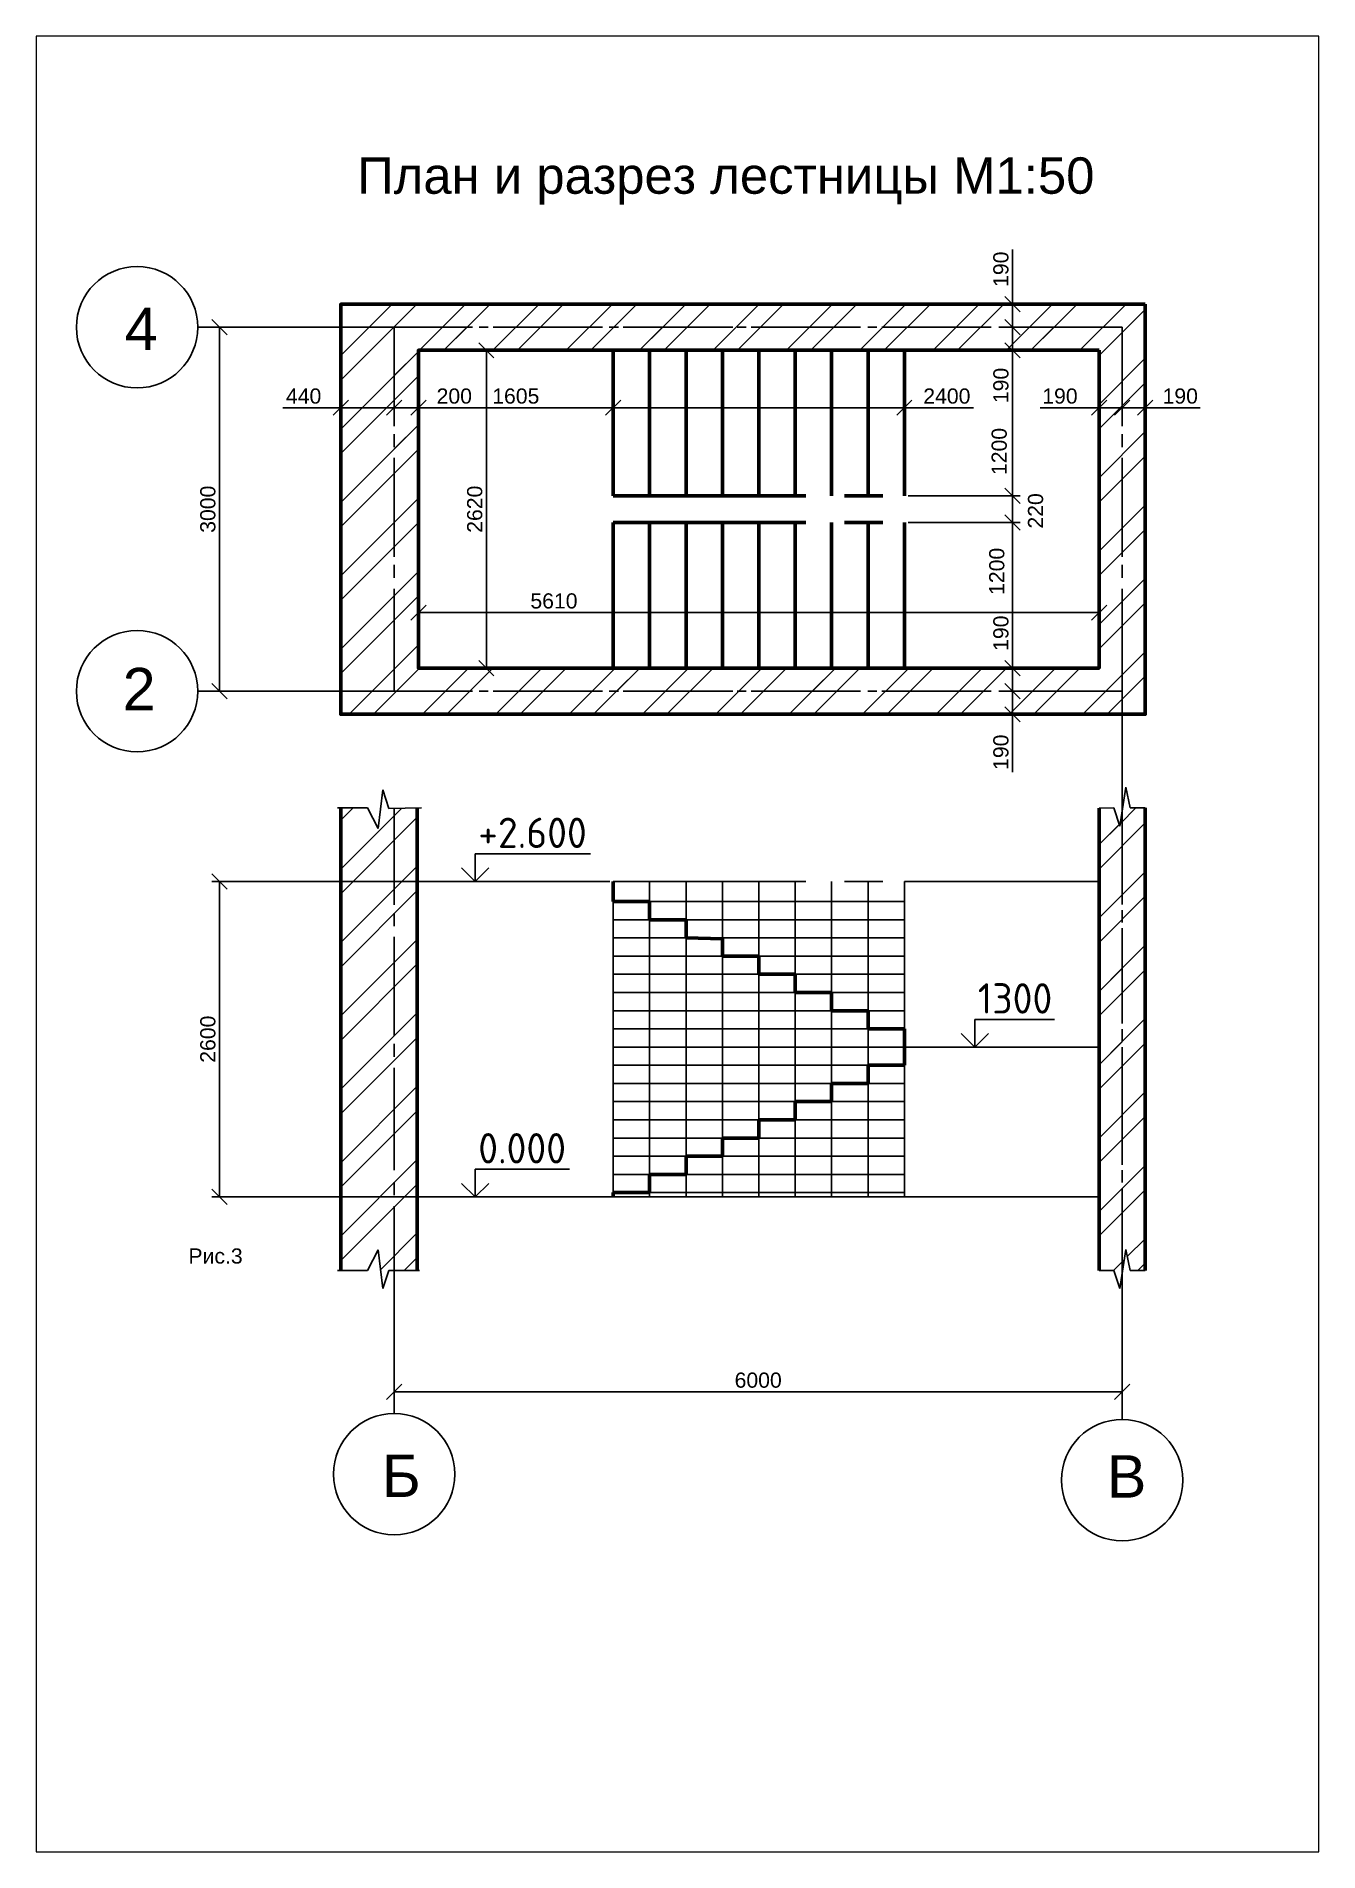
# Paper-space layout 'Лестница' of a CAD drawing. Header units: millimetres. Extents: x -3 to 208, y -3 to 296.
# The model-space entities are those that its viewports show. They can reach past a viewport. Long polylines and large blocks are cut down to what shows.
import ezdxf

# ---------------------------------------------------------------- set-up
doc = ezdxf.new("R2010")
doc.units = ezdxf.units.MM
doc.linetypes.add('CENTER2', pattern=[28.575, 19.05, -3.175, 3.175, -3.175])
doc.linetypes.add('осевая', pattern=[50.8, 31.75, -6.35, 6.35, -6.35])
doc.layers.add('Видовой экран', color=7, linetype='Continuous', plot=False)
doc.layers.add('каменные и деревянные эл', color=7, linetype='Continuous', lineweight=60)
doc.styles.add('GOST-2.304_Type-B', font='GOST Common.ttf')
doc.styles.get("Standard").update_dxf_attribs({"font": 'arial.ttf'})
doc.dimstyles.new('Копия ISO-2.0', dxfattribs={"dimtxt": 2.5, "dimasz": 2.5, "dimexe": 1.25, "dimexo": 0.625, "dimtad": 1, "dimtxsty": 'Standard', "dimblk": 'OBLIQUE', "dimcen": 2.5, "dimadec": 0, "dimazin": 0, "dimtfac": 1, "dimtmove": 0, "dimatfit": 3, "dimldrblk": 'OBLIQUE', "dimfxl": 1, "dimarcsym": 0})
pattern_1 = [(45, (410100.665, -46254.1005), (-6.047125, 6.047125), []), (45, (410104.696, -46254.1005), (-6.047125, 6.047125), [])]

# ---------------------------------------------------------------- blocks, each defined once
blk = doc.blocks.new('_Oblique')
at = {"color": 0, "linetype": 'ByBlock', "lineweight": -2}
blk.add_line((-0.5, -0.5), (0.5, 0.5), dxfattribs=at)
blk = doc.blocks.new('*D981')
at = {"color": 0, "lineweight": -2, "transparency": 16777216}
for p, q in [((413055.3, -44984.06), (413025.87, -44984.06)), ((413027.12, -44984.06), (413027.12, -45044.06)), ((413055.3, -45044.06), (413025.87, -45044.06))]:
    blk.add_line(p, q, dxfattribs=at)
at = {"layer": 'Defpoints', "color": 0, "transparency": 16777216}
for p in [(413055.92, -44984.06), (413027.12, -45044.06), (413055.92, -45044.06)]:
    blk.add_point(p, dxfattribs=at)
at = {"color": 0, "lineweight": -2, "transparency": 16777216, "xscale": 2.5, "yscale": 2.5, "zscale": 2.5}
for p, rotation in [((413027.12, -44984.06), 90), ((413027.12, -45044.06), 270)]:
    blk.add_blockref('_Oblique', p, dxfattribs=dict(at, rotation=rotation))
at = {"color": 0, "transparency": 16777216, "insert": (413025.22, -45014.06), "char_height": 2.5, "attachment_point": 5, "rotation": 90}
blk.add_mtext('3000', dxfattribs=at)
blk = doc.blocks.new('*D982')
at = {"color": 0, "lineweight": -2, "transparency": 16777216}
for p, q in [((413175.92, -45134.1), (413175.92, -45160.8)), ((413055.92, -45140.17), (413055.92, -45160.8)), ((413055.92, -45159.55), (413175.92, -45159.55))]:
    blk.add_line(p, q, dxfattribs=at)
at = {"layer": 'Defpoints', "color": 0, "transparency": 16777216}
for p in [(413175.92, -45133.47), (413055.92, -45139.55), (413175.92, -45159.55)]:
    blk.add_point(p, dxfattribs=at)
at = {"color": 0, "lineweight": -2, "transparency": 16777216, "xscale": 2.5, "yscale": 2.5, "zscale": 2.5, "rotation": 180}
blk.add_blockref('_Oblique', (413055.92, -45159.55), dxfattribs=at)
at = {"color": 0, "lineweight": -2, "transparency": 16777216, "xscale": 2.5, "yscale": 2.5, "zscale": 2.5}
blk.add_blockref('_Oblique', (413175.92, -45159.55), dxfattribs=at)
at = {"color": 0, "transparency": 16777216, "insert": (413115.92, -45157.64), "char_height": 2.5, "attachment_point": 5}
blk.add_mtext('6000', dxfattribs=at)
blk = doc.blocks.new('*D983')
at = {"color": 0, "lineweight": -2, "transparency": 16777216}
for p, q in [((413062.46, -45075.42), (413025.87, -45075.42)), ((413027.12, -45075.42), (413027.12, -45127.42)), ((413063.12, -45127.42), (413025.87, -45127.42))]:
    blk.add_line(p, q, dxfattribs=at)
at = {"layer": 'Defpoints', "color": 0, "transparency": 16777216}
for p in [(413063.09, -45075.42), (413027.12, -45127.42), (413063.75, -45127.42)]:
    blk.add_point(p, dxfattribs=at)
at = {"color": 0, "lineweight": -2, "transparency": 16777216, "xscale": 2.5, "yscale": 2.5, "zscale": 2.5}
for p, rotation in [((413027.12, -45075.42), 90), ((413027.12, -45127.42), 270)]:
    blk.add_blockref('_Oblique', p, dxfattribs=dict(at, rotation=rotation))
at = {"color": 0, "transparency": 16777216, "insert": (413025.22, -45101.42), "char_height": 2.5, "attachment_point": 5, "rotation": 90}
blk.add_mtext('2600', dxfattribs=at)
blk = doc.blocks.new('*D984')
at = {"color": 0, "lineweight": -2, "transparency": 16777216}
for p, q in [((413047.12, -44984.69), (413047.12, -44998.57)), ((413055.92, -44984.69), (413055.92, -44998.57)), ((413037.57, -44997.32), (413047.12, -44997.32)), ((413047.12, -44997.32), (413055.92, -44997.32))]:
    blk.add_line(p, q, dxfattribs=at)
at = {"layer": 'Defpoints', "color": 0, "transparency": 16777216}
for p in [(413047.12, -44984.06), (413055.92, -44984.06), (413055.92, -44997.32)]:
    blk.add_point(p, dxfattribs=at)
at = {"color": 0, "lineweight": -2, "transparency": 16777216, "xscale": 2.5, "yscale": 2.5, "zscale": 2.5, "rotation": 180}
blk.add_blockref('_Oblique', (413047.12, -44997.32), dxfattribs=at)
at = {"color": 0, "lineweight": -2, "transparency": 16777216, "xscale": 2.5, "yscale": 2.5, "zscale": 2.5}
blk.add_blockref('_Oblique', (413055.92, -44997.32), dxfattribs=at)
at = {"color": 0, "transparency": 16777216, "insert": (413041, -44995.42), "char_height": 2.5, "attachment_point": 5}
blk.add_mtext('440', dxfattribs=at)
blk = doc.blocks.new('*D985')
at = {"color": 0, "lineweight": -2, "transparency": 16777216}
for p, q in [((413055.92, -44996.7), (413055.92, -44996.07)), ((413055.92, -44997.32), (413059.92, -44997.32)), ((413059.92, -44996.7), (413059.92, -44996.07)), ((413059.92, -44997.32), (413069.23, -44997.32))]:
    blk.add_line(p, q, dxfattribs=at)
at = {"layer": 'Defpoints', "color": 0, "transparency": 16777216}
for p in [(413055.92, -44997.32), (413059.92, -44997.32), (413059.92, -44997.32)]:
    blk.add_point(p, dxfattribs=at)
at = {"color": 0, "lineweight": -2, "transparency": 16777216, "xscale": 2.5, "yscale": 2.5, "zscale": 2.5, "rotation": 180}
blk.add_blockref('_Oblique', (413055.92, -44997.32), dxfattribs=at)
at = {"color": 0, "lineweight": -2, "transparency": 16777216, "xscale": 2.5, "yscale": 2.5, "zscale": 2.5}
blk.add_blockref('_Oblique', (413059.92, -44997.32), dxfattribs=at)
at = {"color": 0, "transparency": 16777216, "insert": (413065.83, -44995.42), "char_height": 2.5, "attachment_point": 5}
blk.add_mtext('200', dxfattribs=at)
blk = doc.blocks.new('*D986')
at = {"color": 0, "lineweight": -2, "transparency": 16777216}
for p, q in [((413060.55, -44987.86), (413072.37, -44987.86)), ((413071.12, -44987.86), (413071.12, -45040.26)), ((413060.55, -45040.26), (413072.37, -45040.26))]:
    blk.add_line(p, q, dxfattribs=at)
at = {"layer": 'Defpoints', "color": 0, "transparency": 16777216}
for p in [(413059.92, -44987.86), (413059.92, -45040.26), (413071.12, -45040.26)]:
    blk.add_point(p, dxfattribs=at)
at = {"color": 0, "lineweight": -2, "transparency": 16777216, "xscale": 2.5, "yscale": 2.5, "zscale": 2.5}
for p, rotation in [((413071.12, -44987.86), 90), ((413071.12, -45040.26), 270)]:
    blk.add_blockref('_Oblique', p, dxfattribs=dict(at, rotation=rotation))
at = {"color": 0, "transparency": 16777216, "insert": (413069.21, -45014.06), "char_height": 2.5, "attachment_point": 5, "rotation": 90}
blk.add_mtext('2620', dxfattribs=at)
blk = doc.blocks.new('*D987')
at = {"color": 0, "lineweight": -2, "transparency": 16777216}
for p, q in [((413059.92, -44996.7), (413059.92, -44996.07)), ((413059.92, -44997.32), (413092.02, -44997.32)), ((413092.02, -44996.7), (413092.02, -44996.07))]:
    blk.add_line(p, q, dxfattribs=at)
at = {"layer": 'Defpoints', "color": 0, "transparency": 16777216}
for p in [(413059.92, -44997.32), (413092.02, -44997.32), (413092.02, -44997.32)]:
    blk.add_point(p, dxfattribs=at)
at = {"color": 0, "lineweight": -2, "transparency": 16777216, "xscale": 2.5, "yscale": 2.5, "zscale": 2.5, "rotation": 180}
blk.add_blockref('_Oblique', (413059.92, -44997.32), dxfattribs=at)
at = {"color": 0, "lineweight": -2, "transparency": 16777216, "xscale": 2.5, "yscale": 2.5, "zscale": 2.5}
blk.add_blockref('_Oblique', (413092.02, -44997.32), dxfattribs=at)
at = {"color": 0, "transparency": 16777216, "insert": (413075.97, -44995.42), "char_height": 2.5, "attachment_point": 5}
blk.add_mtext('1605', dxfattribs=at)
blk = doc.blocks.new('*D988')
at = {"color": 0, "lineweight": -2, "transparency": 16777216}
for p, q in [((413059.92, -45039.64), (413059.92, -45029.85)), ((413059.92, -45031.1), (413172.12, -45031.1)), ((413172.12, -45039.64), (413172.12, -45029.85))]:
    blk.add_line(p, q, dxfattribs=at)
at = {"layer": 'Defpoints', "color": 0, "transparency": 16777216}
for p in [(413172.12, -45031.1), (413059.92, -45040.26), (413172.12, -45040.26)]:
    blk.add_point(p, dxfattribs=at)
at = {"color": 0, "lineweight": -2, "transparency": 16777216, "xscale": 2.5, "yscale": 2.5, "zscale": 2.5, "rotation": 180}
blk.add_blockref('_Oblique', (413059.92, -45031.1), dxfattribs=at)
at = {"color": 0, "lineweight": -2, "transparency": 16777216, "xscale": 2.5, "yscale": 2.5, "zscale": 2.5}
blk.add_blockref('_Oblique', (413172.12, -45031.1), dxfattribs=at)
at = {"color": 0, "transparency": 16777216, "insert": (413082.26, -45029.19), "char_height": 2.5, "attachment_point": 5}
blk.add_mtext('5610', dxfattribs=at)
blk = doc.blocks.new('*D989')
at = {"color": 0, "lineweight": -2, "transparency": 16777216}
for p, q in [((413092.02, -44996.7), (413092.02, -44996.07)), ((413092.02, -44997.32), (413140.02, -44997.32)), ((413140.02, -44996.7), (413140.02, -44996.07)), ((413151.39, -44997.32), (413140.02, -44997.32))]:
    blk.add_line(p, q, dxfattribs=at)
at = {"layer": 'Defpoints', "color": 0, "transparency": 16777216}
for p in [(413092.02, -44997.32), (413140.02, -44997.32), (413140.02, -44997.32)]:
    blk.add_point(p, dxfattribs=at)
at = {"color": 0, "lineweight": -2, "transparency": 16777216, "xscale": 2.5, "yscale": 2.5, "zscale": 2.5, "rotation": 180}
blk.add_blockref('_Oblique', (413092.02, -44997.32), dxfattribs=at)
at = {"color": 0, "lineweight": -2, "transparency": 16777216, "xscale": 2.5, "yscale": 2.5, "zscale": 2.5}
blk.add_blockref('_Oblique', (413140.02, -44997.32), dxfattribs=at)
at = {"color": 0, "transparency": 16777216, "insert": (413147.02, -44995.42), "char_height": 2.5, "attachment_point": 5}
blk.add_mtext('2400', dxfattribs=at)
blk = doc.blocks.new('*D990')
at = {"color": 0, "lineweight": -2, "transparency": 16777216}
for p, q in [((413171.5, -44984.06), (413156.59, -44984.06)), ((413157.84, -44987.86), (413157.84, -44984.06)), ((413171.5, -44987.86), (413156.59, -44987.86)), ((413157.84, -44996.92), (413157.84, -44987.86))]:
    blk.add_line(p, q, dxfattribs=at)
at = {"layer": 'Defpoints', "color": 0, "transparency": 16777216}
for p in [(413157.84, -44984.06), (413172.12, -44984.06), (413172.12, -44987.86)]:
    blk.add_point(p, dxfattribs=at)
at = {"color": 0, "lineweight": -2, "transparency": 16777216, "xscale": 2.5, "yscale": 2.5, "zscale": 2.5}
for p, rotation in [((413157.84, -44984.06), 90), ((413157.84, -44987.86), 270)]:
    blk.add_blockref('_Oblique', p, dxfattribs=dict(at, rotation=rotation))
at = {"color": 0, "transparency": 16777216, "insert": (413155.94, -44993.66), "char_height": 2.5, "attachment_point": 5, "rotation": 90}
blk.add_mtext('190', dxfattribs=at)
blk = doc.blocks.new('*D991')
at = {"color": 0, "lineweight": -2, "transparency": 16777216}
for p, q in [((413157.84, -44980.26), (413157.84, -44971.23)), ((413157.84, -44984.06), (413157.84, -44980.26)), ((413158.46, -44980.26), (413159.09, -44980.26)), ((413158.46, -44984.06), (413159.09, -44984.06))]:
    blk.add_line(p, q, dxfattribs=at)
at = {"layer": 'Defpoints', "color": 0, "transparency": 16777216}
for p in [(413157.84, -44980.26), (413157.84, -44980.26), (413157.84, -44984.06)]:
    blk.add_point(p, dxfattribs=at)
at = {"color": 0, "lineweight": -2, "transparency": 16777216, "xscale": 2.5, "yscale": 2.5, "zscale": 2.5}
for p, rotation in [((413157.84, -44980.26), 90), ((413157.84, -44984.06), 270)]:
    blk.add_blockref('_Oblique', p, dxfattribs=dict(at, rotation=rotation))
at = {"color": 0, "transparency": 16777216, "insert": (413155.94, -44974.5), "char_height": 2.5, "attachment_point": 5, "rotation": 90}
blk.add_mtext('190', dxfattribs=at)
blk = doc.blocks.new('*D992')
at = {"color": 0, "lineweight": -2, "transparency": 16777216}
for p, q in [((413140.65, -44987.86), (413159.09, -44987.86)), ((413157.84, -44987.86), (413157.84, -45011.86)), ((413140.65, -45011.86), (413159.09, -45011.86))]:
    blk.add_line(p, q, dxfattribs=at)
at = {"layer": 'Defpoints', "color": 0, "transparency": 16777216}
for p in [(413140.02, -44987.86), (413140.02, -45011.86), (413157.84, -45011.86)]:
    blk.add_point(p, dxfattribs=at)
at = {"color": 0, "lineweight": -2, "transparency": 16777216, "xscale": 2.5, "yscale": 2.5, "zscale": 2.5}
for p, rotation in [((413157.84, -44987.86), 90), ((413157.84, -45011.86), 270)]:
    blk.add_blockref('_Oblique', p, dxfattribs=dict(at, rotation=rotation))
at = {"color": 0, "transparency": 16777216, "insert": (413155.66, -45004.54), "char_height": 2.5, "attachment_point": 5, "rotation": 90}
blk.add_mtext('1200', dxfattribs=at)
blk = doc.blocks.new('*D993')
at = {"color": 0, "lineweight": -2, "transparency": 16777216}
for p, q in [((413140.65, -45011.86), (413159.09, -45011.86)), ((413157.84, -45016.26), (413157.84, -45011.86)), ((413140.65, -45016.26), (413159.09, -45016.26))]:
    blk.add_line(p, q, dxfattribs=at)
at = {"layer": 'Defpoints', "color": 0, "transparency": 16777216}
for p in [(413140.02, -45011.86), (413157.84, -45011.86), (413140.02, -45016.26)]:
    blk.add_point(p, dxfattribs=at)
at = {"color": 0, "lineweight": -2, "transparency": 16777216, "xscale": 2.5, "yscale": 2.5, "zscale": 2.5}
for p, rotation in [((413157.84, -45011.86), 90), ((413157.84, -45016.26), 270)]:
    blk.add_blockref('_Oblique', p, dxfattribs=dict(at, rotation=rotation))
at = {"color": 0, "transparency": 16777216, "insert": (413161.65, -45014.34), "char_height": 2.5, "attachment_point": 5, "rotation": 90}
blk.add_mtext('220', dxfattribs=at)
blk = doc.blocks.new('*D994')
at = {"color": 0, "lineweight": -2, "transparency": 16777216}
for p, q in [((413157.84, -45016.26), (413157.84, -45040.26)), ((413158.46, -45016.26), (413159.09, -45016.26)), ((413158.46, -45040.26), (413159.09, -45040.26))]:
    blk.add_line(p, q, dxfattribs=at)
at = {"layer": 'Defpoints', "color": 0, "transparency": 16777216}
for p in [(413157.84, -45016.26), (413157.84, -45040.26), (413157.84, -45040.26)]:
    blk.add_point(p, dxfattribs=at)
at = {"color": 0, "lineweight": -2, "transparency": 16777216, "xscale": 2.5, "yscale": 2.5, "zscale": 2.5}
for p, rotation in [((413157.84, -45016.26), 90), ((413157.84, -45040.26), 270)]:
    blk.add_blockref('_Oblique', p, dxfattribs=dict(at, rotation=rotation))
at = {"color": 0, "transparency": 16777216, "insert": (413155.26, -45024.3), "char_height": 2.5, "attachment_point": 5, "rotation": 90}
blk.add_mtext('1200', dxfattribs=at)
blk = doc.blocks.new('*D995')
at = {"color": 0, "lineweight": -2, "transparency": 16777216}
for p, q in [((413175.3, -45044.06), (413156.59, -45044.06)), ((413157.84, -45047.86), (413157.84, -45044.06)), ((413175.3, -45047.86), (413156.59, -45047.86)), ((413157.84, -45057.38), (413157.84, -45047.86))]:
    blk.add_line(p, q, dxfattribs=at)
at = {"layer": 'Defpoints', "color": 0, "transparency": 16777216}
for p in [(413157.84, -45044.06), (413175.92, -45044.06), (413175.92, -45047.86)]:
    blk.add_point(p, dxfattribs=at)
at = {"color": 0, "lineweight": -2, "transparency": 16777216, "xscale": 2.5, "yscale": 2.5, "zscale": 2.5}
for p, rotation in [((413157.84, -45044.06), 90), ((413157.84, -45047.86), 270)]:
    blk.add_blockref('_Oblique', p, dxfattribs=dict(at, rotation=rotation))
at = {"color": 0, "transparency": 16777216, "insert": (413155.94, -45054.12), "char_height": 2.5, "attachment_point": 5, "rotation": 90}
blk.add_mtext('190', dxfattribs=at)
blk = doc.blocks.new('*D996')
at = {"color": 0, "lineweight": -2, "transparency": 16777216}
for p, q in [((413157.84, -45040.26), (413157.84, -45031.23)), ((413157.84, -45044.06), (413157.84, -45040.26)), ((413158.46, -45040.26), (413159.09, -45040.26)), ((413158.46, -45044.06), (413159.09, -45044.06))]:
    blk.add_line(p, q, dxfattribs=at)
at = {"layer": 'Defpoints', "color": 0, "transparency": 16777216}
for p in [(413157.84, -45040.26), (413157.84, -45040.26), (413157.84, -45044.06)]:
    blk.add_point(p, dxfattribs=at)
at = {"color": 0, "lineweight": -2, "transparency": 16777216, "xscale": 2.5, "yscale": 2.5, "zscale": 2.5}
for p, rotation in [((413157.84, -45040.26), 90), ((413157.84, -45044.06), 270)]:
    blk.add_blockref('_Oblique', p, dxfattribs=dict(at, rotation=rotation))
at = {"color": 0, "transparency": 16777216, "insert": (413155.94, -45034.5), "char_height": 2.5, "attachment_point": 5, "rotation": 90}
blk.add_mtext('190', dxfattribs=at)
blk = doc.blocks.new('*D997')
at = {"color": 0, "lineweight": -2, "transparency": 16777216}
for p, q in [((413172.12, -44988.49), (413172.12, -44998.57)), ((413175.92, -44988.49), (413175.92, -44998.57)), ((413162.4, -44997.32), (413172.12, -44997.32)), ((413172.12, -44997.32), (413175.92, -44997.32))]:
    blk.add_line(p, q, dxfattribs=at)
at = {"layer": 'Defpoints', "color": 0, "transparency": 16777216}
for p in [(413172.12, -44987.86), (413175.92, -44987.86), (413175.92, -44997.32)]:
    blk.add_point(p, dxfattribs=at)
at = {"color": 0, "lineweight": -2, "transparency": 16777216, "xscale": 2.5, "yscale": 2.5, "zscale": 2.5, "rotation": 180}
blk.add_blockref('_Oblique', (413172.12, -44997.32), dxfattribs=at)
at = {"color": 0, "lineweight": -2, "transparency": 16777216, "xscale": 2.5, "yscale": 2.5, "zscale": 2.5}
blk.add_blockref('_Oblique', (413175.92, -44997.32), dxfattribs=at)
at = {"color": 0, "transparency": 16777216, "insert": (413165.66, -44995.42), "char_height": 2.5, "attachment_point": 5}
blk.add_mtext('190', dxfattribs=at)
blk = doc.blocks.new('*D998')
at = {"color": 0, "lineweight": -2, "transparency": 16777216}
for p, q in [((413175.92, -44996.7), (413175.92, -44996.07)), ((413175.92, -44997.32), (413179.72, -44997.32)), ((413179.72, -44996.7), (413179.72, -44996.07)), ((413179.72, -44997.32), (413188.75, -44997.32))]:
    blk.add_line(p, q, dxfattribs=at)
at = {"layer": 'Defpoints', "color": 0, "transparency": 16777216}
for p in [(413175.92, -44997.32), (413179.72, -44997.32), (413179.72, -44997.32)]:
    blk.add_point(p, dxfattribs=at)
at = {"color": 0, "lineweight": -2, "transparency": 16777216, "xscale": 2.5, "yscale": 2.5, "zscale": 2.5, "rotation": 180}
blk.add_blockref('_Oblique', (413175.92, -44997.32), dxfattribs=at)
at = {"color": 0, "lineweight": -2, "transparency": 16777216, "xscale": 2.5, "yscale": 2.5, "zscale": 2.5}
blk.add_blockref('_Oblique', (413179.72, -44997.32), dxfattribs=at)
at = {"color": 0, "transparency": 16777216, "insert": (413185.49, -44995.42), "char_height": 2.5, "attachment_point": 5}
blk.add_mtext('190', dxfattribs=at)

msp = doc.modelspace()

# ---------------------------------------------------------------- hatches: boundary and pattern name
at = {"linetype": 'осевая'}
h = msp.add_hatch(dxfattribs=at)
h.set_pattern_fill('ANSI32', color=256, scale=0.89784)
h.set_pattern_definition(pattern_1)
h.paths.add_polyline_path([(413047.12438, -45047.86014), (413179.72438, -45047.86014), (413179.72438, -44980.26014), (413047.12438, -44980.26014)])
h.paths.add_polyline_path([(413059.92438, -44987.86014), (413172.12438, -44987.86014), (413172.12438, -45040.26014), (413059.92438, -45040.26014)], flags=16)
h = msp.add_hatch(dxfattribs=at)
h.set_pattern_fill('ANSI32', color=256, scale=0.89784)
h.set_pattern_definition(pattern_1)
h.paths.add_polyline_path([(413055.92438, -44984.06014), (413055.92438, -45044.06014), (413175.92438, -45044.06014), (413175.92438, -44984.06014)])
h.paths.add_polyline_path([(413059.92438, -44987.86014), (413059.92438, -45040.26014), (413172.12438, -45040.26014), (413172.12438, -44987.86014)], flags=16)
h = msp.add_hatch(dxfattribs=at)
h.set_pattern_fill('ANSI32', color=256, scale=0.89784)
h.set_pattern_definition(pattern_1)
h.paths.add_polyline_path([(413179.72438, -45063.30314), (413177.23, -45063.30314), (413176.5304, -45059.87465), (413175.5534, -45066.31087), (413174.51569, -45063.30314), (413172.12438, -45063.29249), (413172.12438, -45139.54596), (413174.51569, -45139.54596), (413175.5534, -45142.53987), (413176.5304, -45136.10366), (413177.23, -45139.54596), (413179.72438, -45139.54596)])
h.paths.add_polyline_path([(413055.92438, -45139.54596), (413059.72438, -45139.53976), (413059.72438, -45063.30314), (413055.95779, -45063.35884)])
h.paths.add_polyline_path([(413055.95779, -45063.35884), (413055.01668, -45063.37275), (413054.0321, -45060.29857), (413053.29013, -45066.71529), (413051.52918, -45063.29249), (413047.12438, -45063.29249), (413047.12438, -45139.54596), (413051.52918, -45139.54596), (413053.29013, -45136.12316), (413054.0321, -45142.53987), (413055.01668, -45139.54596), (413055.92438, -45139.54596)])
h = msp.add_hatch(dxfattribs=at)
h.set_pattern_fill('ANSI32', color=256, scale=0.89784)
h.set_pattern_definition(pattern_1)
h.paths.add_polyline_path([(413172.12438, -45139.54596), (413174.51569, -45139.54596), (413175.5534, -45142.53987), (413175.92438, -45139.33152), (413175.92438, -45063.90363), (413175.50753, -45060.29857), (413174.21842, -45063.29249), (413172.12438, -45063.29249)])

# ---------------------------------------------------------------- linework, layer by layer
for p, q in [((413023.54767, -44984.06014), (413025.87438, -44984.06014)), ((413023.54767, -45044.06014), (413025.87438, -45044.06014)), ((413175.92438, -45044.06014), (413175.92438, -45079.24382)), ((413175.92438, -45065.07648), (413175.92438, -45063.90363)), ((413069.27831, -45075.41922), (413067.03621, -45073.19805)), ((413069.27831, -45075.41922), (413069.27831, -45070.86977)), ((413069.27831, -45070.86977), (413088.28688, -45070.86977)), ((413069.27831, -45075.41922), (413071.5204, -45073.19805)), ((413175.92438, -45080.14543), (413175.92438, -45082.17471)), ((413175.92438, -45083.13809), (413175.92438, -45098.85649)), ((413151.62099, -45102.71922), (413149.37889, -45100.49805)), ((413151.62099, -45102.71922), (413151.62099, -45098.16977)), ((413151.62099, -45098.16977), (413164.73891, -45098.16977)), ((413151.62099, -45102.71922), (413153.86308, -45100.49805)), ((413175.92438, -45099.7581), (413175.92438, -45101.78738)), ((413175.92438, -45102.75077), (413175.92438, -45122.12687)), ((413069.27831, -45127.41922), (413069.27831, -45122.86977)), ((413069.27831, -45122.86977), (413084.82682, -45122.86977)), ((413175.92438, -45123.02848), (413175.92438, -45125.05776)), ((413069.27831, -45127.41922), (413067.03621, -45125.19805)), ((413069.27831, -45127.41922), (413071.5204, -45125.19805)), ((413175.92438, -45126.02115), (413175.92438, -45161.782)), ((413055.92438, -45163.12267), (413055.92438, -45160.79596)), ((413175.92438, -45164.1087), (413175.92438, -45161.782))]:
    msp.add_line(p, q)
at = {"linetype": 'CENTER2'}
for p, q in [((413068.83713, -44984.06014), (413050.92438, -44984.06014)), ((413055.92438, -44984.06014), (413055.92438, -45000.37385)), ((413071.4206, -44984.06014), (413069.90706, -44984.06014)), ((413090.26962, -44984.06014), (413072.22694, -44984.06014)), ((413092.87293, -44984.06014), (413091.35938, -44984.06014)), ((413111.72195, -44984.06014), (413093.67927, -44984.06014)), ((413113.95347, -44984.06014), (413112.43993, -44984.06014)), ((413132.80249, -44984.06014), (413114.75981, -44984.06014)), ((413135.49667, -44984.06014), (413133.98313, -44984.06014)), ((413154.34569, -44984.06014), (413136.30301, -44984.06014)), ((413157.07536, -44984.06014), (413155.56181, -44984.06014)), ((413175.92438, -44984.06014), (413157.8817, -44984.06014)), ((413175.92438, -44984.06014), (413175.92438, -45000.37385)), ((413055.92438, -45001.70064), (413055.92438, -45003.84821)), ((413175.92438, -45001.70064), (413175.92438, -45003.84821)), ((413055.92438, -45005.60149), (413055.92438, -45021.91521)), ((413175.92438, -45005.60149), (413175.92438, -45021.91521)), ((413055.92438, -45023.242), (413055.92438, -45025.38957)), ((413175.92438, -45023.242), (413175.92438, -45025.38957)), ((413055.92438, -45027.20928), (413055.92438, -45044.06014)), ((413175.92438, -45027.20928), (413175.92438, -45044.06014)), ((413068.83713, -45044.06014), (413050.92438, -45044.06014)), ((413071.4206, -45044.06014), (413069.90706, -45044.06014)), ((413090.26962, -45044.06014), (413072.22694, -45044.06014)), ((413092.87293, -45044.06014), (413091.35938, -45044.06014)), ((413111.72195, -45044.06014), (413093.67927, -45044.06014)), ((413113.95347, -45044.06014), (413112.43993, -45044.06014)), ((413132.80249, -45044.06014), (413114.75981, -45044.06014)), ((413135.49667, -45044.06014), (413133.98313, -45044.06014)), ((413154.34569, -45044.06014), (413136.30301, -45044.06014)), ((413157.07536, -45044.06014), (413155.56181, -45044.06014)), ((413175.92438, -45044.06014), (413157.8817, -45044.06014)), ((413055.92438, -45063.35933), (413055.92438, -45079.29961)), ((413055.92438, -45080.6264), (413055.92438, -45082.77397)), ((413055.92438, -45084.52725), (413055.92438, -45100.84097)), ((413055.92438, -45102.16776), (413055.92438, -45104.31533)), ((413055.92438, -45106.13504), (413055.92438, -45122.9859)), ((413055.92438, -45125.0019), (413055.92438, -45127.14947)), ((413055.92438, -45128.96919), (413055.92438, -45145.82005))]:
    msp.add_line(p, q, dxfattribs=at)
at = {"linetype": 'осевая', "lineweight": 25}
for p, q in [((413059.72438, -45075.41922), (413092.02438, -45075.41922)), ((413092.02438, -45075.41922), (413140.06026, -45075.41922)), ((413140.06026, -45075.41922), (413172.12438, -45075.41922))]:
    msp.add_line(p, q, dxfattribs=at)
at = {"linetype": 'осевая'}
for p, q in [((413075.87438, -45075.41922), (413075.87438, -45075.41922)), ((413075.87438, -45075.41922), (413075.87438, -45075.41922)), ((413075.87438, -45075.41922), (413075.87438, -45075.41922)), ((413140.02438, -45102.71922), (413172.12438, -45102.71922))]:
    msp.add_line(p, q, dxfattribs=at)
at = {"lineweight": 25}
for p, q in [((413098.02438, -45075.41922), (413098.02438, -45078.71922)), ((413104.02438, -45075.41922), (413104.02438, -45081.71922)), ((413110.02438, -45075.41922), (413110.02438, -45084.71922)), ((413116.02438, -45075.41922), (413116.02438, -45087.71922)), ((413122.02438, -45075.41922), (413122.02438, -45090.71922)), ((413128.02438, -45075.41922), (413128.02438, -45093.71922)), ((413134.02438, -45075.41922), (413134.02438, -45096.71922)), ((413140.02438, -45099.71922), (413140.02438, -45075.41922)), ((413098.02438, -45078.71922), (413140.02438, -45078.71922)), ((413092.02438, -45081.71922), (413098.02438, -45081.71922)), ((413098.02438, -45081.71922), (413098.02438, -45123.71922)), ((413104.02438, -45081.71922), (413140.02438, -45081.71922)), ((413092.02438, -45084.71922), (413104.02438, -45084.71922)), ((413104.02438, -45084.71922), (413104.02438, -45120.71922)), ((413110.02438, -45084.71922), (413140.02438, -45084.71922)), ((413092.02438, -45087.71922), (413110.02438, -45087.71922)), ((413110.02438, -45087.71922), (413110.02438, -45117.71922)), ((413116.02438, -45087.71922), (413140.02438, -45087.71922)), ((413092.02438, -45090.71922), (413116.02438, -45090.71922)), ((413116.02438, -45090.71922), (413116.02438, -45114.71922)), ((413122.02438, -45090.71922), (413140.02438, -45090.71922)), ((413092.02438, -45093.71922), (413122.02438, -45093.71922)), ((413122.02438, -45093.71922), (413122.02438, -45111.71922)), ((413128.02438, -45093.71922), (413140.02438, -45093.71922)), ((413092.02438, -45096.71922), (413128.02438, -45096.71922)), ((413128.02438, -45096.71922), (413128.02438, -45108.71922)), ((413134.02438, -45096.71922), (413140.02438, -45096.71922)), ((413092.02438, -45099.71922), (413134.02438, -45099.71922)), ((413134.02438, -45099.71922), (413134.02438, -45105.71922)), ((413092.02438, -45102.71922), (413140.02438, -45102.71922)), ((413092.02438, -45105.71922), (413134.02438, -45105.71922)), ((413140.02438, -45127.41922), (413140.02438, -45105.71922)), ((413092.02438, -45108.71922), (413128.02438, -45108.71922)), ((413134.02438, -45108.71922), (413140.02438, -45108.71922)), ((413134.02438, -45108.71922), (413134.02438, -45127.41922)), ((413092.02438, -45111.71922), (413122.02438, -45111.71922)), ((413128.02438, -45111.71922), (413140.02438, -45111.71922)), ((413128.02438, -45111.71922), (413128.02438, -45127.41922)), ((413092.02438, -45114.71922), (413116.02438, -45114.71922)), ((413122.02438, -45114.71922), (413140.02438, -45114.71922)), ((413122.02438, -45114.71922), (413122.02438, -45127.41922)), ((413092.02438, -45117.71922), (413110.02438, -45117.71922)), ((413116.02438, -45117.71922), (413140.02438, -45117.71922)), ((413116.02438, -45117.71922), (413116.02438, -45127.41922)), ((413092.02438, -45120.71922), (413104.02438, -45120.71922)), ((413110.02438, -45120.71922), (413140.02438, -45120.71922)), ((413110.02438, -45120.71922), (413110.02438, -45127.41922)), ((413092.02438, -45123.71922), (413098.02438, -45123.71922)), ((413104.02438, -45123.71922), (413140.02438, -45123.71922)), ((413104.02438, -45123.71922), (413104.02438, -45127.41922)), ((413059.72438, -45127.41922), (413172.12438, -45127.41922)), ((413098.02438, -45126.71922), (413140.02438, -45126.71922)), ((413098.02438, -45126.71922), (413098.02438, -45127.41922))]:
    msp.add_line(p, q, dxfattribs=at)
at = {"linetype": 'осевая'}
for points in [[(413060.44462, -45063.29249), (413055.01668, -45063.37275), (413054.0321, -45060.29857), (413053.29013, -45066.71529)], [(413172.12438, -45063.31695), (413174.51569, -45063.30314), (413175.5534, -45066.31087), (413176.5304, -45059.87465), (413177.23, -45063.30314), (413179.72438, -45063.30314)], [(413053.29013, -45066.71529), (413051.52918, -45063.29249), (413046.58681, -45063.29249)], [(413053.29013, -45136.12316), (413051.52918, -45139.54596), (413046.58681, -45139.54596)], [(413060.11873, -45139.54596), (413055.01668, -45139.54596), (413054.0321, -45142.53987), (413053.29013, -45136.12316)], [(413172.12438, -45139.54596), (413174.51569, -45139.54596), (413175.5534, -45142.53987), (413176.5304, -45136.10366), (413177.23, -45139.54596), (413179.72438, -45139.54596)]]:
    msp.add_lwpolyline(points, dxfattribs=at)
for centre in [(413013.54767, -44984.06014), (413013.54767, -45044.06014), (413055.92438, -45173.12267), (413175.92438, -45174.1087)]:
    msp.add_circle(centre, 10)
at = {"layer": 'каменные и деревянные эл', "linetype": 'осевая'}
for p, q in [((413092.02438, -44987.86014), (413092.02438, -45011.86014)), ((413098.02438, -44987.86014), (413098.02438, -45011.86014)), ((413104.02438, -44987.86014), (413104.02438, -45011.86014)), ((413110.02438, -44987.86014), (413110.02438, -45011.86014)), ((413116.02438, -44987.86014), (413116.02438, -45011.86014)), ((413122.02438, -44987.86014), (413122.02438, -45011.86014)), ((413128.02438, -44987.86014), (413128.02438, -45011.86014)), ((413134.02438, -44987.86014), (413134.02438, -45011.86014)), ((413140.02438, -45011.86014), (413140.02438, -44987.86014)), ((413092.02438, -45011.86014), (413140.02438, -45011.86014)), ((413092.02438, -45040.26014), (413092.02438, -45016.26014)), ((413092.02438, -45016.26014), (413140.02438, -45016.26014)), ((413098.02438, -45040.26014), (413098.02438, -45016.26014)), ((413104.02438, -45040.26014), (413104.02438, -45016.26014)), ((413110.02438, -45040.26014), (413110.02438, -45016.26014)), ((413116.02438, -45040.26014), (413116.02438, -45016.26014)), ((413122.02438, -45040.26014), (413122.02438, -45016.26014)), ((413128.02438, -45040.26014), (413128.02438, -45016.26014)), ((413134.02438, -45040.26014), (413134.02438, -45016.26014)), ((413140.02438, -45016.26014), (413140.02438, -45040.26014))]:
    msp.add_line(p, q, dxfattribs=at)
at = {"layer": 'каменные и деревянные эл', "color": 0}
for p, q in [((413047.12438, -45139.54596), (413047.12438, -45063.29249)), ((413059.72438, -45139.54596), (413059.72438, -45063.30314))]:
    msp.add_line(p, q, dxfattribs=at)
at = {"layer": 'каменные и деревянные эл'}
for p, q in [((413172.12438, -45063.31695), (413172.12438, -45139.54596)), ((413179.72438, -45063.30314), (413179.72438, -45139.54596))]:
    msp.add_line(p, q, dxfattribs=at)
at = {"layer": 'каменные и деревянные эл', "linetype": 'CENTER2'}
for p, q in [((413092.02438, -45078.71922), (413092.02438, -45075.41922)), ((413098.02438, -45078.71922), (413092.02438, -45078.71922)), ((413098.02438, -45081.71922), (413098.02438, -45078.71922)), ((413104.02438, -45081.71922), (413098.02438, -45081.71922)), ((413104.02438, -45084.71922), (413104.02438, -45081.71922)), ((413110.02438, -45084.87889), (413104.02438, -45084.71922)), ((413110.02438, -45087.71922), (413110.02438, -45084.87889)), ((413116.02438, -45087.71922), (413110.02438, -45087.71922)), ((413116.02438, -45090.71922), (413116.02438, -45087.71922)), ((413122.02438, -45090.71922), (413116.02438, -45090.71922)), ((413122.02438, -45093.71922), (413122.02438, -45090.71922)), ((413128.02438, -45093.71922), (413122.02438, -45093.71922)), ((413128.02438, -45096.71922), (413128.02438, -45093.71922)), ((413134.02438, -45096.71922), (413128.02438, -45096.71922)), ((413134.02438, -45099.71922), (413134.02438, -45096.71922)), ((413140.02438, -45099.71922), (413134.02438, -45099.71922)), ((413140.02438, -45102.71922), (413140.02438, -45099.71922)), ((413140.02438, -45105.71922), (413140.02438, -45102.71922)), ((413134.02438, -45108.71922), (413134.02438, -45105.71922)), ((413134.02438, -45105.71922), (413140.02438, -45105.71922)), ((413128.02438, -45111.71922), (413128.02438, -45108.71922)), ((413128.02438, -45108.71922), (413134.02438, -45108.71922)), ((413122.02438, -45114.71922), (413122.02438, -45111.71922)), ((413122.02438, -45111.71922), (413128.02438, -45111.71922)), ((413116.02438, -45117.71922), (413116.02438, -45114.71922)), ((413116.02438, -45114.71922), (413122.02438, -45114.71922)), ((413110.02438, -45120.71922), (413110.02438, -45117.71922)), ((413110.02438, -45117.71922), (413116.02438, -45117.71922)), ((413104.02438, -45123.71922), (413104.02438, -45120.71922)), ((413104.02438, -45120.71922), (413110.02438, -45120.71922)), ((413098.02438, -45126.71922), (413098.02438, -45123.71922)), ((413098.02438, -45123.71922), (413104.02438, -45123.71922)), ((413092.02438, -45126.71922), (413092.02438, -45127.41922)), ((413092.02438, -45126.71922), (413098.02438, -45126.71922))]:
    msp.add_line(p, q, dxfattribs=at)
at = {"layer": 'каменные и деревянные эл', "lineweight": 25}
msp.add_line((413092.02438, -45126.71922), (413092.02438, -45078.71922), dxfattribs=at)
at = {"layer": 'каменные и деревянные эл'}
for points in [[(413179.72438, -44980.26014), (413179.72438, -45047.86014), (413047.12438, -45047.86014), (413047.12438, -44980.26014)], [(413172.12438, -44987.86014), (413172.12438, -45040.26014), (413059.92438, -45040.26014), (413059.92438, -44987.86014)]]:
    msp.add_lwpolyline(points, close=True, dxfattribs=at)

# ---------------------------------------------------------------- texts
at = {"lineweight": 25, "insert": (413049.81138, -44956.05468), "char_height": 6, "attachment_point": 1}
msp.add_mtext_dynamic_manual_height_columns('План и разрез лестницы М1:50', width=123.211501, gutter_width=0.25, heights=[0], dxfattribs=at)
at = {"attachment_point": 1}
for s, width, insert, char_height in [('4', 3.5, (413011.51171, -44980.82082), 7), ('2', 3.5, (413011.16291, -45040.21511), 7), ('Рис.3', 16.1850376, (413022.01318, -45135.91189), 2.5), ('Б', 3.5, (413053.88842, -45169.88335), 7), ('В', 3.5, (413173.38395, -45169.99636), 7)]:
    msp.add_mtext_dynamic_manual_height_columns(s, width=width, gutter_width=12.5, heights=[0], dxfattribs=dict(at, insert=insert, char_height=char_height))
at = {"char_height": 5, "attachment_point": 1, "style": 'GOST-2.304_Type-B'}
for s, insert in [('+2.600', (413069.77572, -45064.90147)), ('1300', (413152.1184, -45092.20147)), ('0.000', (413069.77572, -45116.90147))]:
    msp.add_mtext_dynamic_manual_height_columns(s, width=3.5, gutter_width=12.5, heights=[0], dxfattribs=dict(at, insert=insert))

# ---------------------------------------------------------------- dimensions: what is measured, and where the dimension line sits
for base, p1, p2, text, picture, middle in [((413157.83874, -44980.26014), (413157.83874, -44984.06014), (413157.83874, -44980.26014), '190', '*D991', (413155.93731, -44974.4953)), ((413027.12438, -45044.06014), (413055.92438, -44984.06014), (413055.92438, -45044.06014), '3000', '*D981', (413025.22209, -45014.06014)), ((413071.11571, -45040.26014), (413059.92438, -44987.86014), (413059.92438, -45040.26014), '2620', '*D986', (413069.21427, -45014.06014)), ((413157.83874, -45040.26014), (413157.83874, -45044.06014), (413157.83874, -45040.26014), '190', '*D996', (413155.93731, -45034.4953)), ((413027.12438, -45127.41922), (413063.08864, -45075.41922), (413063.74627, -45127.41922), '2600', '*D983', (413025.22295, -45101.41922))]:
    dim = msp.add_linear_dim(base=base, p1=p1, p2=p2, angle=90, text=text, dimstyle='Копия ISO-2.0')
    dim.commit()
    dim.dimension.update_dxf_attribs({"geometry": picture, "text_midpoint": middle})
for base, p1, p2, text, override, picture, middle in [((413157.83874, -44984.06014), (413172.12438, -44987.86014), (413172.12438, -44984.06014), '190', {"dimtmove": 1}, '*D990', (413155.71135, -44993.65843)), ((413157.83874, -45011.86014), (413140.02438, -44987.86014), (413140.02438, -45011.86014), '1200', {"dimtmove": 1}, '*D992', (413157.5661, -45004.54216)), ((413157.83874, -45011.86014), (413140.02438, -45016.26014), (413140.02438, -45011.86014), '220', {"dimtmove": 2}, '*D993', (413161.65234, -45014.33832)), ((413157.83874, -45040.26014), (413157.83874, -45016.26014), (413157.83874, -45040.26014), '1200', {"dimtmove": 2}, '*D994', (413155.26439, -45024.30138)), ((413157.83874, -45044.06014), (413175.92438, -45047.86014), (413175.92438, -45044.06014), '190', {"dimtmove": 1}, '*D995', (413155.93731, -45054.11567))]:
    dim = msp.add_linear_dim(base=base, p1=p1, p2=p2, angle=90, text=text, dimstyle='Копия ISO-2.0', override=override)
    dim.commit()
    dim.dimension.update_dxf_attribs({"geometry": picture, "text_midpoint": middle, "dimtype": 160})
for base, p1, p2, text, override, picture, middle in [((413055.92438, -44997.32139), (413047.12438, -44984.06014), (413055.92438, -44984.06014), '440', {"dimtmove": 1}, '*D984', (413041.00182, -44995.41995)), ((413175.92438, -44997.32139), (413172.12438, -44987.86014), (413175.92438, -44987.86014), '190', {"dimtmove": 1}, '*D997', (413165.66422, -44995.41995)), ((413140.02438, -44997.32139), (413092.02438, -44997.32139), (413140.02438, -44997.32139), '2400', {"dimtmove": 1}, '*D989', (413147.01592, -44995.41995)), ((413172.12438, -45031.09567), (413059.92438, -45040.26014), (413172.12438, -45040.26014), '5610', {"dimtmove": 2}, '*D988', (413082.26239, -45029.19424))]:
    dim = msp.add_linear_dim(base=base, p1=p1, p2=p2, text=text, dimstyle='Копия ISO-2.0', override=override)
    dim.commit()
    dim.dimension.update_dxf_attribs({"geometry": picture, "text_midpoint": middle, "dimtype": 160})
for base, p1, p2, text, picture, middle in [((413059.92438, -44997.32139), (413055.92438, -44997.32139), (413059.92438, -44997.32139), '200', '*D985', (413065.8282, -44995.41995)), ((413092.02438, -44997.32139), (413059.92438, -44997.32139), (413092.02438, -44997.32139), '1605', '*D987', (413075.97438, -44995.41995)), ((413179.72438, -44997.32139), (413175.92438, -44997.32139), (413179.72438, -44997.32139), '190', '*D998', (413185.48922, -44995.41995)), ((413175.92438, -45159.54596), (413055.92438, -45139.54596), (413175.92438, -45133.47455), '6000', '*D982', (413115.92438, -45157.64453))]:
    dim = msp.add_linear_dim(base=base, p1=p1, p2=p2, text=text, dimstyle='Копия ISO-2.0')
    dim.commit()
    dim.dimension.update_dxf_attribs({"geometry": picture, "text_midpoint": middle})

psp = doc.layouts.new('Лестница')

# ---------------------------------------------------------------- viewports
at = {"layer": 'Видовой экран'}
psp.add_viewport(center=(102.39, 146.33), size=(211.37, 299.253), view_center_point=(413102.62325, -45085.73334), view_height=299.254259, dxfattribs=at)

doc.saveas('drawing.dxf')
